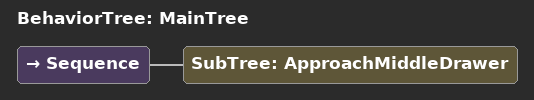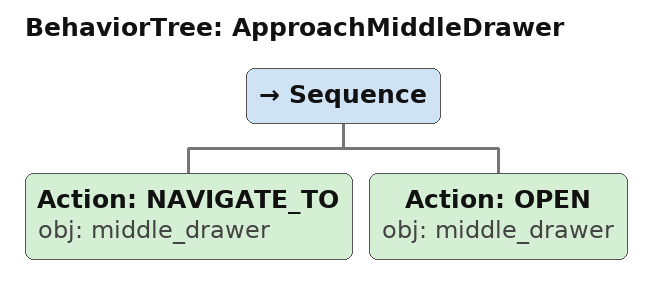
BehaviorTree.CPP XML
<root main_tree_to_execute="MainTree">
  <BehaviorTree ID="MainTree">
    <Sequence>
      <!-- Execute subtree ApproachMiddleDrawer -->
      <SubTree ID="ApproachMiddleDrawer" />
    </Sequence>
  </BehaviorTree>
  <!-- Subtree definition ApproachMiddleDrawer -->
  <BehaviorTree ID="ApproachMiddleDrawer">
    <Sequence>
      <!-- Navigate to middle_drawer -->
      <Action ID="NAVIGATE_TO" obj="middle_drawer" />
      <!-- Open middle_drawer -->
      <Action ID="OPEN" obj="middle_drawer" />
    </Sequence>
  </BehaviorTree>
</root>
